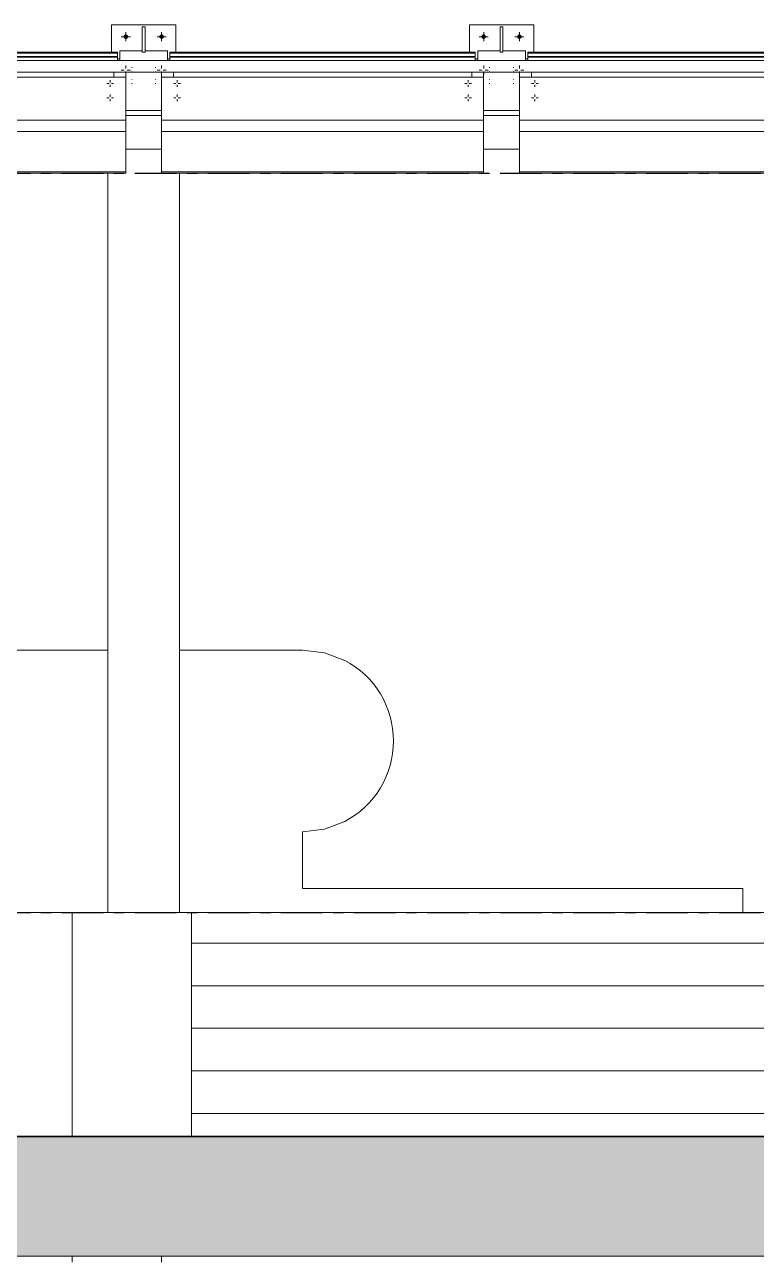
# Model space of a CAD drawing. Header units: millimetres. Extents: x 3774 to 718460, y -768339 to 192544.
# Drawn here: x 403457 to 406524, y -732884 to -727694 of the extents above; entities that cross this region are included whole.
import ezdxf
from ezdxf.xclip import XClip

# ---------------------------------------------------------------- set-up
doc = ezdxf.new("R2010")
doc.units = ezdxf.units.MM
doc.header["$XCLIPFRAME"] = 0
doc.set_wipeout_variables(frame=1)
for name, pattern in [('TA_GL_000.70000', [1.925, 0.7, -0.175, 0.175, -0.175, 0.7]), ('XKITLINE00', [0]), ('XKITLINE02', [4, 2, -2])]:
    doc.linetypes.add(name, pattern=pattern)
doc.layers.add('000 - 0_SYM_DWG_GRIDLINE_MAIN_COLOR_251', color=7, linetype='Continuous')
doc.layers.add('Bolt', color=7, linetype='Continuous', lineweight=0)
doc.layers.add('Part', color=7, linetype='Continuous', lineweight=0)
doc.styles.add('TA', font='', dxfattribs={"height": 4.5})
doc.styles.get('TA').set_extended_font_data('Cordia New')

# ---------------------------------------------------------------- blocks, each defined once
blk = doc.blocks.new('*U5902')
at = {"layer": '000 - 0_SYM_DWG_GRIDLINE_MAIN_COLOR_251', "color": 7, "linetype": 'ByBlock', "ltscale": 5}
blk.add_line((10, 0), (-759, 0), dxfattribs=at)
at = {"color": 7, "style": 'TA', "flags": 1}
blk.add_attdef('LOCATION', (6, -6), '', height=4.5, rotation=270, dxfattribs=at)
blk = doc.blocks.new('W-1-PP19-SE-ENT3_20260407-104913_PP19_ENT3_ELE1_DIMS_1')
at = {"layer": '000 - 0_SYM_DWG_GRIDLINE_MAIN_COLOR_251', "color": 7, "linetype": 'TA_GL_000.70000', "xscale": 50.00000000000003, "yscale": 50.00000000000003, "zscale": 50.00000000000003, "rotation": 180}
for p in [(-27800, 102450), (-27800, 101510)]:
    blk.add_blockref('*U5902', p, dxfattribs=at)
blk = doc.blocks.new('*A6153497')
at = {"layer": 'Part', "color": 7, "linetype": 'XKITLINE00', "lineweight": 0}
for p, q in [((2276.208618, -148.453581), (2286.369525, -148.453581)), ((2288.769525, -148.453581), (2292.897454, -148.453581)), ((2292.897454, -148.453581), (2293.626889, -148.542149)), ((2294.313931, -148.802709), (2293.626889, -148.542149)), ((2293.626889, -154.461012), (2294.313931, -154.200452)), ((2292.897454, -154.549581), (2293.626889, -154.461012)), ((2292.897985, -156.454483), (2292.897454, -154.549581)), ((2307.665969, -156.453475), (2292.897985, -156.454483)), ((2307.665969, -157.253462), (2307.665969, -156.453475))]:
    blk.add_line(p, q, dxfattribs=at)
blk.add_arc((2292.897458, -151.501581), 3.048, 297.692252, 62.307748, dxfattribs=at)
blk = doc.blocks.new('*A6163498')
at = {"layer": 'Part', "color": 7, "linetype": 'XKITLINE00', "lineweight": 0}
blk.add_line((2179.680579, -157.253462), (2285.169525, -157.253462), dxfattribs=at)
blk = doc.blocks.new('*A6173499')
at = {"layer": 'Part', "color": 7, "linetype": 'XKITLINE00', "lineweight": 0}
for p, q in [((2280.409525, -164.853462), (2285.169525, -164.853462)), ((2280.409525, -165.077462), (2285.169525, -165.077462))]:
    blk.add_line(p, q, dxfattribs=at)
blk = doc.blocks.new('*A6363518')
at = {"layer": 'Part', "color": 7, "linetype": 'XKITLINE00', "lineweight": 0}
for p, q in [((2328.169484, -128.668902), (2192.969406, -128.668902)), ((2328.169484, -129.068902), (2192.969406, -129.068902))]:
    blk.add_line(p, q, dxfattribs=at)
blk = doc.blocks.new('*A6373519')
at = {"layer": 'Part', "color": 7, "linetype": 'XKITLINE00', "lineweight": 0}
for p, q in [((2286.969484, -131.653462), (2288.169484, -131.653462)), ((2298.969484, -131.653462), (2300.169484, -131.653462))]:
    blk.add_line(p, q, dxfattribs=at)
blk = doc.blocks.new('*A6393521')
at = {"layer": 'Part', "color": 7, "linetype": 'XKITLINE00', "lineweight": 0}
for p, q in [((2276.169484, -131.053462), (2276.169484, -129.233462)), ((2286.969484, -129.233462), (2276.169484, -129.233462)), ((2286.969484, -132.405462), (2286.969484, -129.233462)), ((2276.169484, -130.67527), (2286.969484, -130.67527)), ((2276.169484, -131.053462), (2276.169484, -132.453462)), ((2286.969484, -131.053462), (2276.169484, -131.053462)), ((2276.169484, -132.405462), (2286.969484, -132.405462)), ((2286.969484, -132.405462), (2286.969484, -132.453462)), ((2286.969484, -132.453462), (2276.169484, -132.453462))]:
    blk.add_line(p, q, dxfattribs=at)
blk = doc.blocks.new('*A6413523')
at = {"layer": 'Part', "color": 7, "linetype": 'XKITLINE00', "lineweight": 0}
for p, q in [((2276.36952, -128.619931), (2276.44952, -128.619931)), ((2276.36952, -128.622652), (2276.44952, -128.622652)), ((2276.44952, -128.391525), (2276.44952, -128.535285)), ((2276.44952, -128.391525), (2286.68952, -128.391525)), ((2276.44952, -128.422926), (2286.68952, -128.422926)), ((2286.68952, -128.391525), (2286.68952, -128.535285)), ((2286.68952, -128.619931), (2286.76952, -128.619931)), ((2286.68952, -128.622652), (2286.76952, -128.622652))]:
    blk.add_line(p, q, dxfattribs=at)
blk = doc.blocks.new('*A6423524')
at = {"layer": 'Part', "color": 7, "linetype": 'XKITLINE00', "lineweight": 0}
for p, q in [((2276.44952, -128.668902), (2276.44952, -128.535285)), ((2276.44952, -128.535285), (2286.68952, -128.535285)), ((2276.44952, -128.566686), (2286.68952, -128.566686)), ((2286.68952, -128.535285), (2286.68952, -128.668902))]:
    blk.add_line(p, q, dxfattribs=at)
blk = doc.blocks.new('*A6463528')
at = {"layer": 'Part', "color": 7, "linetype": 'XKITLINE00', "lineweight": 0}
for p, q in [((2286.569484, -129.068902), (2276.569406, -129.068902)), ((2276.569406, -129.068902), (2276.569406, -129.233462)), ((2286.569484, -129.233462), (2286.569484, -129.068902))]:
    blk.add_line(p, q, dxfattribs=at)
blk = doc.blocks.new('*A13414223')
at = {"layer": 'Part', "color": 7, "linetype": 'XKITLINE00', "lineweight": 0}
for p, q in [((2298.76952, -128.344459), (2299.52152, -128.344459)), ((2298.76952, -128.668902), (2298.76952, -128.344459)), ((2299.61752, -128.344459), (2300.36952, -128.344459)), ((2300.36952, -128.668902), (2300.36952, -128.344459))]:
    blk.add_line(p, q, dxfattribs=at)
blk = doc.blocks.new('*A13424224')
at = {"layer": 'Part', "color": 7, "linetype": 'XKITLINE00', "lineweight": 0}
for p, q in [((2300.169484, -131.053462), (2300.169484, -129.233462)), ((2310.969484, -129.233462), (2300.169484, -129.233462)), ((2310.969484, -132.405462), (2310.969484, -129.233462)), ((2300.169484, -130.67527), (2310.969484, -130.67527)), ((2300.169484, -131.053462), (2300.169484, -132.453462)), ((2310.969484, -131.053462), (2300.169484, -131.053462)), ((2300.169484, -132.405462), (2310.969484, -132.405462)), ((2310.969484, -132.405462), (2310.969484, -132.453462)), ((2310.969484, -132.453462), (2300.169484, -132.453462))]:
    blk.add_line(p, q, dxfattribs=at)
blk = doc.blocks.new('*A13434225')
at = {"layer": 'Part', "color": 7, "linetype": 'XKITLINE00', "lineweight": 0}
for p, q in [((2288.169484, -131.053462), (2288.169484, -129.233462)), ((2298.969484, -129.233462), (2288.169484, -129.233462)), ((2298.969484, -132.405462), (2298.969484, -129.233462)), ((2288.169484, -130.67527), (2298.969484, -130.67527)), ((2288.169484, -131.053462), (2288.169484, -132.453462)), ((2298.969484, -131.053462), (2288.169484, -131.053462)), ((2288.169484, -132.405462), (2298.969484, -132.405462)), ((2298.969484, -132.405462), (2298.969484, -132.453462)), ((2298.969484, -132.453462), (2288.169484, -132.453462))]:
    blk.add_line(p, q, dxfattribs=at)
blk = doc.blocks.new('*A13444226')
at = {"layer": 'Part', "color": 7, "linetype": 'XKITLINE00', "lineweight": 0}
for p, q in [((2288.36952, -128.619931), (2288.44952, -128.619931)), ((2288.36952, -128.622652), (2288.44952, -128.622652)), ((2288.44952, -128.391525), (2288.44952, -128.535285)), ((2288.44952, -128.391525), (2298.68952, -128.391525)), ((2288.44952, -128.422926), (2298.68952, -128.422926)), ((2298.68952, -128.391525), (2298.68952, -128.535285)), ((2298.68952, -128.619931), (2298.76952, -128.619931)), ((2298.68952, -128.622652), (2298.76952, -128.622652))]:
    blk.add_line(p, q, dxfattribs=at)
blk = doc.blocks.new('*A13454227')
at = {"layer": 'Part', "color": 7, "linetype": 'XKITLINE00', "lineweight": 0}
for p, q in [((2300.36952, -128.619931), (2300.44952, -128.619931)), ((2300.36952, -128.622652), (2300.44952, -128.622652)), ((2300.44952, -128.391525), (2300.44952, -128.535285)), ((2300.44952, -128.391525), (2310.68952, -128.391525)), ((2300.44952, -128.422926), (2310.68952, -128.422926)), ((2310.68952, -128.391525), (2310.68952, -128.535285)), ((2310.68952, -128.619931), (2310.76952, -128.619931)), ((2310.68952, -128.622652), (2310.76952, -128.622652))]:
    blk.add_line(p, q, dxfattribs=at)
blk = doc.blocks.new('*A13464228')
at = {"layer": 'Part', "color": 7, "linetype": 'XKITLINE00', "lineweight": 0}
for p, q in [((2300.44952, -128.668902), (2300.44952, -128.535285)), ((2300.44952, -128.535285), (2310.68952, -128.535285)), ((2300.44952, -128.566686), (2310.68952, -128.566686)), ((2310.68952, -128.535285), (2310.68952, -128.668902))]:
    blk.add_line(p, q, dxfattribs=at)
blk = doc.blocks.new('*A13474229')
at = {"layer": 'Part', "color": 7, "linetype": 'XKITLINE00', "lineweight": 0}
for p, q in [((2288.44952, -128.668902), (2288.44952, -128.535285)), ((2288.44952, -128.535285), (2298.68952, -128.535285)), ((2288.44952, -128.566686), (2298.68952, -128.566686)), ((2298.68952, -128.535285), (2298.68952, -128.668902))]:
    blk.add_line(p, q, dxfattribs=at)
blk = doc.blocks.new('*A13514233')
at = {"layer": 'Part', "color": 7, "linetype": 'XKITLINE00', "lineweight": 0}
for p, q in [((2298.489552, -127.474849), (2300.649552, -127.474849)), ((2298.489552, -128.391525), (2298.489552, -127.474849)), ((2300.649552, -127.474849), (2300.649552, -128.391525)), ((2298.969484, -130.514849), (2300.169484, -130.514849))]:
    blk.add_line(p, q, dxfattribs=at)
blk = doc.blocks.new('*A13524234')
at = {"layer": 'Part', "color": 7, "linetype": 'XKITLINE00', "lineweight": 0}
for p, q in [((2299.61752, -127.544569), (2299.52152, -127.544569)), ((2299.52152, -128.395979), (2299.52152, -127.544569)), ((2299.61752, -128.395979), (2299.61752, -127.544569)), ((2299.61752, -128.395979), (2299.52152, -128.395979))]:
    blk.add_line(p, q, dxfattribs=at)
blk = doc.blocks.new('*A13534235')
at = {"layer": 'Part', "color": 7, "linetype": 'XKITLINE00', "lineweight": 0}
for p, q in [((2287.61752, -127.544569), (2287.52152, -127.544569)), ((2287.52152, -128.395979), (2287.52152, -127.544569)), ((2287.61752, -128.395979), (2287.61752, -127.544569)), ((2287.61752, -128.395979), (2287.52152, -128.395979))]:
    blk.add_line(p, q, dxfattribs=at)
blk = doc.blocks.new('*A13544236')
at = {"layer": 'Part', "color": 7, "linetype": 'XKITLINE00', "lineweight": 0}
for p, q in [((2286.489552, -127.474849), (2288.649552, -127.474849)), ((2286.489552, -128.391525), (2286.489552, -127.474849)), ((2288.649552, -127.474849), (2288.649552, -128.391525)), ((2286.969484, -130.514849), (2288.169484, -130.514849))]:
    blk.add_line(p, q, dxfattribs=at)
blk = doc.blocks.new('*A13554237')
at = {"layer": 'Part', "color": 7, "linetype": 'XKITLINE00', "lineweight": 0}
for p, q in [((2310.569484, -129.068902), (2300.569406, -129.068902)), ((2300.569406, -129.068902), (2300.569406, -129.233462)), ((2310.569484, -129.233462), (2310.569484, -129.068902))]:
    blk.add_line(p, q, dxfattribs=at)
blk = doc.blocks.new('*A13564238')
at = {"layer": 'Part', "color": 7, "linetype": 'XKITLINE00', "lineweight": 0}
for p, q in [((2298.569484, -129.068902), (2288.569406, -129.068902)), ((2288.569406, -129.068902), (2288.569406, -129.233462)), ((2298.569484, -129.233462), (2298.569484, -129.068902))]:
    blk.add_line(p, q, dxfattribs=at)
blk = doc.blocks.new('*A13574239')
at = {"layer": 'Part', "color": 7, "linetype": 'XKITLINE00', "lineweight": 0}
for p, q in [((2298.969484, -129.069203), (2300.169406, -129.069203)), ((2298.969484, -130.349203), (2300.169484, -130.349203))]:
    blk.add_line(p, q, dxfattribs=at)
blk = doc.blocks.new('*A13584240')
at = {"layer": 'Part', "color": 7, "linetype": 'XKITLINE00', "lineweight": 0}
for p, q in [((2300.569406, -129.068902), (2300.169406, -129.068902)), ((2300.169406, -129.068902), (2300.169406, -129.233462)), ((2300.569406, -129.233462), (2300.569406, -129.068902))]:
    blk.add_line(p, q, dxfattribs=at)
blk = doc.blocks.new('*A13594241')
at = {"layer": 'Part', "color": 7, "linetype": 'XKITLINE00', "lineweight": 0}
for p, q in [((2298.569484, -129.068902), (2298.969484, -129.068902)), ((2298.569484, -129.233462), (2298.569484, -129.068902)), ((2298.969484, -129.068902), (2298.969484, -129.233462))]:
    blk.add_line(p, q, dxfattribs=at)
blk = doc.blocks.new('*A13604242')
at = {"layer": 'Part', "color": 7, "linetype": 'XKITLINE00', "lineweight": 0}
for p, q in [((2286.969484, -129.069203), (2288.169406, -129.069203)), ((2286.969484, -130.349203), (2288.169484, -130.349203))]:
    blk.add_line(p, q, dxfattribs=at)
blk = doc.blocks.new('*A13614243')
at = {"layer": 'Part', "color": 7, "linetype": 'XKITLINE00', "lineweight": 0}
for p, q in [((2288.569406, -129.068902), (2288.169406, -129.068902)), ((2288.169406, -129.068902), (2288.169406, -129.233462)), ((2288.569406, -129.233462), (2288.569406, -129.068902))]:
    blk.add_line(p, q, dxfattribs=at)
blk = doc.blocks.new('*A13624244')
at = {"layer": 'Part', "color": 7, "linetype": 'XKITLINE00', "lineweight": 0}
for p, q in [((2286.569484, -129.068902), (2286.969484, -129.068902)), ((2286.569484, -129.233462), (2286.569484, -129.068902)), ((2286.969484, -129.068902), (2286.969484, -129.233462))]:
    blk.add_line(p, q, dxfattribs=at)
blk = doc.blocks.new('*A13734255')
at = {"layer": 'Bolt'}
for points in [[(2298.894, -127.867), (2298.895, -127.86), (2298.897, -127.853), (2298.899, -127.846), (2298.903, -127.839), (2298.906, -127.833), (2298.911, -127.827), (2298.916, -127.821), (2298.921, -127.816), (2298.927, -127.812), (2298.934, -127.808), (2298.94, -127.805), (2298.947, -127.802), (2298.955, -127.8), (2298.962, -127.799), (2298.97, -127.799), (2298.977, -127.799), (2298.984, -127.8), (2298.992, -127.802), (2298.999, -127.805), (2299.005, -127.808), (2299.012, -127.812), (2299.018, -127.816), (2299.023, -127.821), (2299.028, -127.827), (2299.033, -127.833), (2299.037, -127.839), (2299.04, -127.846), (2299.042, -127.853), (2299.044, -127.86), (2299.045, -127.867), (2299.046, -127.875), (2299.045, -127.882), (2299.044, -127.89), (2299.042, -127.897), (2299.04, -127.904), (2299.037, -127.911), (2299.033, -127.917), (2299.028, -127.923), (2299.023, -127.929), (2299.018, -127.934), (2299.012, -127.938), (2299.005, -127.942), (2298.999, -127.945), (2298.992, -127.948), (2298.984, -127.949), (2298.977, -127.95), (2298.97, -127.951), (2298.962, -127.95), (2298.955, -127.949), (2298.947, -127.948), (2298.94, -127.945), (2298.934, -127.942), (2298.927, -127.938), (2298.921, -127.934), (2298.916, -127.929), (2298.911, -127.923), (2298.906, -127.917), (2298.903, -127.911), (2298.899, -127.904), (2298.897, -127.897), (2298.895, -127.89), (2298.894, -127.882), (2298.894, -127.875)], [(2300.094, -127.867), (2300.095, -127.86), (2300.097, -127.853), (2300.099, -127.846), (2300.103, -127.839), (2300.106, -127.833), (2300.111, -127.827), (2300.116, -127.821), (2300.121, -127.816), (2300.127, -127.812), (2300.134, -127.808), (2300.14, -127.805), (2300.147, -127.802), (2300.155, -127.8), (2300.162, -127.799), (2300.17, -127.799), (2300.177, -127.799), (2300.184, -127.8), (2300.192, -127.802), (2300.199, -127.805), (2300.205, -127.808), (2300.212, -127.812), (2300.218, -127.816), (2300.223, -127.821), (2300.228, -127.827), (2300.233, -127.833), (2300.237, -127.839), (2300.24, -127.846), (2300.242, -127.853), (2300.244, -127.86), (2300.245, -127.867), (2300.246, -127.875), (2300.245, -127.882), (2300.244, -127.89), (2300.242, -127.897), (2300.24, -127.904), (2300.237, -127.911), (2300.233, -127.917), (2300.228, -127.923), (2300.223, -127.929), (2300.218, -127.934), (2300.212, -127.938), (2300.205, -127.942), (2300.199, -127.945), (2300.192, -127.948), (2300.184, -127.949), (2300.177, -127.95), (2300.17, -127.951), (2300.162, -127.95), (2300.155, -127.949), (2300.147, -127.948), (2300.14, -127.945), (2300.134, -127.942), (2300.127, -127.938), (2300.121, -127.934), (2300.116, -127.929), (2300.111, -127.923), (2300.106, -127.917), (2300.103, -127.911), (2300.099, -127.904), (2300.097, -127.897), (2300.095, -127.89), (2300.094, -127.882), (2300.094, -127.875)]]:
    blk.add_hatch(color=7, dxfattribs=at).paths.add_polyline_path(points, flags=17)
at = {"layer": 'Bolt', "color": 7, "linetype": 'XKITLINE00', "lineweight": 0}
for p, q in [((2298.97, -128.027), (2298.97, -127.723)), ((2300.17, -128.027), (2300.17, -127.723)), ((2298.818, -127.875), (2299.122, -127.875)), ((2300.018, -127.875), (2300.322, -127.875)), ((2298.818, -128.995), (2298.919, -128.995)), ((2298.97, -128.843), (2298.97, -128.944)), ((2298.97, -129.147), (2298.97, -129.046)), ((2299.122, -128.995), (2299.02, -128.995)), ((2300.018, -128.995), (2300.119, -128.995)), ((2300.17, -128.843), (2300.17, -128.944)), ((2300.17, -129.147), (2300.17, -129.046)), ((2300.322, -128.995), (2300.22, -128.995))]:
    blk.add_line(p, q, dxfattribs=at)
blk = doc.blocks.new('*A13744256')
at = {"layer": 'Bolt', "color": 7, "linetype": 'XKITLINE02', "lineweight": 0}
for p, q in [((2299.16952, -128.896369), (2299.16952, -128.916299)), ((2299.16952, -129.295829), (2299.16952, -129.315758))]:
    blk.add_line(p, q, dxfattribs=at)
blk = doc.blocks.new('*A13754257')
at = {"layer": 'Bolt', "color": 7, "linetype": 'XKITLINE02', "lineweight": 0}
for p, q in [((2299.96953, -128.896369), (2299.96953, -128.916299)), ((2299.96953, -129.295829), (2299.96953, -129.315758))]:
    blk.add_line(p, q, dxfattribs=at)
blk = doc.blocks.new('*A13784260')
at = {"layer": 'Bolt', "color": 7, "linetype": 'XKITLINE02', "lineweight": 0}
for p, q in [((2299.16952, -129.040129), (2299.16952, -129.060059)), ((2299.16952, -129.439589), (2299.16952, -129.459518))]:
    blk.add_line(p, q, dxfattribs=at)
blk = doc.blocks.new('*A13794261')
at = {"layer": 'Bolt', "color": 7, "linetype": 'XKITLINE02', "lineweight": 0}
for p, q in [((2299.96953, -129.040129), (2299.96953, -129.060059)), ((2299.96953, -129.439589), (2299.96953, -129.459518))]:
    blk.add_line(p, q, dxfattribs=at)
blk = doc.blocks.new('*A13804262')
at = {"layer": 'Bolt', "color": 7, "linetype": 'XKITLINE02', "lineweight": 0}
for p, q in [((2287.16952, -128.896369), (2287.16952, -128.916299)), ((2287.16952, -129.295829), (2287.16952, -129.315758))]:
    blk.add_line(p, q, dxfattribs=at)
blk = doc.blocks.new('*A13814263')
at = {"layer": 'Bolt', "color": 7, "linetype": 'XKITLINE02', "lineweight": 0}
for p, q in [((2287.96953, -128.896369), (2287.96953, -128.916299)), ((2287.96953, -129.295829), (2287.96953, -129.315758))]:
    blk.add_line(p, q, dxfattribs=at)
blk = doc.blocks.new('*A13824264')
at = {"layer": 'Bolt'}
for points in [[(2286.894, -127.867), (2286.895, -127.86), (2286.897, -127.853), (2286.899, -127.846), (2286.903, -127.839), (2286.906, -127.833), (2286.911, -127.827), (2286.916, -127.821), (2286.921, -127.816), (2286.927, -127.812), (2286.934, -127.808), (2286.94, -127.805), (2286.947, -127.802), (2286.955, -127.8), (2286.962, -127.799), (2286.97, -127.799), (2286.977, -127.799), (2286.984, -127.8), (2286.992, -127.802), (2286.999, -127.805), (2287.005, -127.808), (2287.012, -127.812), (2287.018, -127.816), (2287.023, -127.821), (2287.028, -127.827), (2287.033, -127.833), (2287.037, -127.839), (2287.04, -127.846), (2287.042, -127.853), (2287.044, -127.86), (2287.045, -127.867), (2287.046, -127.875), (2287.045, -127.882), (2287.044, -127.89), (2287.042, -127.897), (2287.04, -127.904), (2287.037, -127.911), (2287.033, -127.917), (2287.028, -127.923), (2287.023, -127.929), (2287.018, -127.934), (2287.012, -127.938), (2287.005, -127.942), (2286.999, -127.945), (2286.992, -127.948), (2286.984, -127.949), (2286.977, -127.95), (2286.97, -127.951), (2286.962, -127.95), (2286.955, -127.949), (2286.947, -127.948), (2286.94, -127.945), (2286.934, -127.942), (2286.927, -127.938), (2286.921, -127.934), (2286.916, -127.929), (2286.911, -127.923), (2286.906, -127.917), (2286.903, -127.911), (2286.899, -127.904), (2286.897, -127.897), (2286.895, -127.89), (2286.894, -127.882), (2286.894, -127.875)], [(2288.094, -127.867), (2288.095, -127.86), (2288.097, -127.853), (2288.099, -127.846), (2288.103, -127.839), (2288.106, -127.833), (2288.111, -127.827), (2288.116, -127.821), (2288.121, -127.816), (2288.127, -127.812), (2288.134, -127.808), (2288.14, -127.805), (2288.147, -127.802), (2288.155, -127.8), (2288.162, -127.799), (2288.17, -127.799), (2288.177, -127.799), (2288.184, -127.8), (2288.192, -127.802), (2288.199, -127.805), (2288.205, -127.808), (2288.212, -127.812), (2288.218, -127.816), (2288.223, -127.821), (2288.228, -127.827), (2288.233, -127.833), (2288.237, -127.839), (2288.24, -127.846), (2288.242, -127.853), (2288.244, -127.86), (2288.245, -127.867), (2288.246, -127.875), (2288.245, -127.882), (2288.244, -127.89), (2288.242, -127.897), (2288.24, -127.904), (2288.237, -127.911), (2288.233, -127.917), (2288.228, -127.923), (2288.223, -127.929), (2288.218, -127.934), (2288.212, -127.938), (2288.205, -127.942), (2288.199, -127.945), (2288.192, -127.948), (2288.184, -127.949), (2288.177, -127.95), (2288.17, -127.951), (2288.162, -127.95), (2288.155, -127.949), (2288.147, -127.948), (2288.14, -127.945), (2288.134, -127.942), (2288.127, -127.938), (2288.121, -127.934), (2288.116, -127.929), (2288.111, -127.923), (2288.106, -127.917), (2288.103, -127.911), (2288.099, -127.904), (2288.097, -127.897), (2288.095, -127.89), (2288.094, -127.882), (2288.094, -127.875)]]:
    blk.add_hatch(color=7, dxfattribs=at).paths.add_polyline_path(points, flags=17)
at = {"layer": 'Bolt', "color": 7, "linetype": 'XKITLINE00', "lineweight": 0}
for p, q in [((2286.97, -128.027), (2286.97, -127.723)), ((2288.17, -128.027), (2288.17, -127.723)), ((2286.818, -127.875), (2287.122, -127.875)), ((2288.018, -127.875), (2288.322, -127.875)), ((2286.818, -128.995), (2286.919, -128.995)), ((2286.97, -128.843), (2286.97, -128.944)), ((2286.97, -129.147), (2286.97, -129.046)), ((2287.122, -128.995), (2287.02, -128.995)), ((2288.018, -128.995), (2288.119, -128.995)), ((2288.17, -128.843), (2288.17, -128.944)), ((2288.17, -129.147), (2288.17, -129.046)), ((2288.322, -128.995), (2288.22, -128.995))]:
    blk.add_line(p, q, dxfattribs=at)
blk = doc.blocks.new('*A13834265')
at = {"layer": 'Bolt', "color": 7, "linetype": 'XKITLINE02', "lineweight": 0}
for p, q in [((2287.16952, -129.040129), (2287.16952, -129.060059)), ((2287.16952, -129.439589), (2287.16952, -129.459518))]:
    blk.add_line(p, q, dxfattribs=at)
blk = doc.blocks.new('*A13844266')
at = {"layer": 'Bolt', "color": 7, "linetype": 'XKITLINE02', "lineweight": 0}
for p, q in [((2287.96953, -129.040129), (2287.96953, -129.060059)), ((2287.96953, -129.439589), (2287.96953, -129.459518))]:
    blk.add_line(p, q, dxfattribs=at)
blk = doc.blocks.new('*A13864268')
at = {"layer": 'Bolt', "color": 7, "linetype": 'XKITLINE00', "lineweight": 0}
for p, q in [((2300.57752, -129.449286), (2300.652112, -129.449286)), ((2300.68952, -129.337286), (2300.68952, -129.411878)), ((2300.68952, -129.561286), (2300.68952, -129.486694)), ((2300.80152, -129.449286), (2300.726928, -129.449286)), ((2300.57752, -129.929286), (2300.652112, -129.929286)), ((2300.68952, -129.817286), (2300.68952, -129.891878)), ((2300.80152, -129.929286), (2300.726928, -129.929286)), ((2300.68952, -130.041286), (2300.68952, -129.966694))]:
    blk.add_line(p, q, dxfattribs=at)
blk = doc.blocks.new('*A13874269')
at = {"layer": 'Bolt', "color": 7, "linetype": 'XKITLINE00', "lineweight": 0}
for p, q in [((2298.33752, -129.449286), (2298.412112, -129.449286)), ((2298.44952, -129.337286), (2298.44952, -129.411878)), ((2298.44952, -129.561286), (2298.44952, -129.486694)), ((2298.56152, -129.449286), (2298.486928, -129.449286)), ((2298.33752, -129.929286), (2298.412112, -129.929286)), ((2298.44952, -129.817286), (2298.44952, -129.891878)), ((2298.56152, -129.929286), (2298.486928, -129.929286)), ((2298.44952, -130.041286), (2298.44952, -129.966694))]:
    blk.add_line(p, q, dxfattribs=at)
blk = doc.blocks.new('*A13884270')
at = {"layer": 'Bolt', "color": 7, "linetype": 'XKITLINE00', "lineweight": 0}
for p, q in [((2288.57752, -129.449286), (2288.652112, -129.449286)), ((2288.68952, -129.337286), (2288.68952, -129.411878)), ((2288.68952, -129.561286), (2288.68952, -129.486694)), ((2288.80152, -129.449286), (2288.726928, -129.449286)), ((2288.57752, -129.929286), (2288.652112, -129.929286)), ((2288.68952, -129.817286), (2288.68952, -129.891878)), ((2288.80152, -129.929286), (2288.726928, -129.929286)), ((2288.68952, -130.041286), (2288.68952, -129.966694))]:
    blk.add_line(p, q, dxfattribs=at)
blk = doc.blocks.new('*A13894271')
at = {"layer": 'Bolt', "color": 7, "linetype": 'XKITLINE00', "lineweight": 0}
for p, q in [((2286.33752, -129.449286), (2286.412112, -129.449286)), ((2286.44952, -129.337286), (2286.44952, -129.411878)), ((2286.44952, -129.561286), (2286.44952, -129.486694)), ((2286.56152, -129.449286), (2286.486928, -129.449286)), ((2286.33752, -129.929286), (2286.412112, -129.929286)), ((2286.44952, -129.817286), (2286.44952, -129.891878)), ((2286.56152, -129.929286), (2286.486928, -129.929286)), ((2286.44952, -130.041286), (2286.44952, -129.966694))]:
    blk.add_line(p, q, dxfattribs=at)
blk = doc.blocks.new('*A14234305')
at = {"layer": 'Part', "color": 7, "linetype": 'XKITLINE00', "lineweight": 0}
for p, q in [((2286.369525, -157.253462), (2286.369525, -132.453462)), ((2288.769525, -157.253462), (2288.769525, -132.453462))]:
    blk.add_line(p, q, dxfattribs=at)
blk = doc.blocks.new('*A14244306')
at = {"layer": 'Part', "color": 7, "linetype": 'XKITLINE00', "lineweight": 0}
for p, q in [((2286.76952, -128.344459), (2287.52152, -128.344459)), ((2286.76952, -128.668902), (2286.76952, -128.344459)), ((2287.61752, -128.344459), (2288.36952, -128.344459)), ((2288.36952, -128.668902), (2288.36952, -128.344459))]:
    blk.add_line(p, q, dxfattribs=at)
blk = doc.blocks.new('*A14464328')
at = {"layer": 'Part', "color": 7, "linetype": 'XKITLINE00', "lineweight": 0}
for p, q in [((2288.169525, -165.424891), (2327.906239, -165.424891)), ((2288.169525, -166.853462), (2288.169525, -165.424891)), ((2327.906239, -165.424891), (2327.906239, -166.853462))]:
    blk.add_line(p, q, dxfattribs=at)
blk = doc.blocks.new('*A14474329')
at = {"layer": 'Part', "color": 7, "linetype": 'XKITLINE00', "lineweight": 0}
for p, q in [((2288.169525, -165.424891), (2327.906239, -165.424891)), ((2288.169525, -166.853462), (2288.169525, -165.424891)), ((2327.906239, -165.424891), (2327.906239, -166.853462))]:
    blk.add_line(p, q, dxfattribs=at)
blk = doc.blocks.new('*A14484330')
at = {"layer": 'Part', "color": 7, "linetype": 'XKITLINE00', "lineweight": 0}
for p, q in [((2288.169525, -166.853462), (2327.969525, -166.853462)), ((2288.169525, -167.253462), (2288.169525, -166.853462)), ((2327.969525, -166.853462), (2327.969525, -167.253462))]:
    blk.add_line(p, q, dxfattribs=at)
blk = doc.blocks.new('*A14494331')
at = {"layer": 'Part', "color": 7, "linetype": 'XKITLINE00', "lineweight": 0}
for p, q in [((2327.969525, -167.253462), (2288.169525, -167.253462)), ((2288.169525, -167.253462), (2288.169525, -168.988744)), ((2327.969525, -167.253462), (2327.969525, -168.988744)), ((2288.169525, -168.453462), (2327.969525, -168.453462))]:
    blk.add_line(p, q, dxfattribs=at)
blk = doc.blocks.new('*A14504332')
at = {"layer": 'Part', "color": 7, "linetype": 'XKITLINE00', "lineweight": 0}
for p, q in [((2289.169525, -157.253462), (2285.169525, -157.253462)), ((2285.169525, -157.253462), (2285.169525, -168.988744)), ((2289.169525, -166.853462), (2289.169525, -157.253462))]:
    blk.add_line(p, q, dxfattribs=at)
blk = doc.blocks.new('*A14514333')
at = {"layer": 'Part', "color": 7, "linetype": 'XKITLINE00', "lineweight": 0}
for p, q in [((2289.169525, -157.253462), (2327.969525, -157.253462)), ((2327.969525, -157.253462), (2327.969525, -158.282068)), ((2289.169525, -158.282068), (2327.969525, -158.282068)), ((2327.969525, -158.282068), (2327.969525, -159.710628)), ((2289.169525, -159.710628), (2327.969525, -159.710628)), ((2327.969525, -159.710628), (2327.969525, -161.139188)), ((2289.169525, -161.139188), (2327.969525, -161.139188)), ((2327.969525, -161.139188), (2327.969525, -162.567748)), ((2289.169525, -162.567748), (2327.969525, -162.567748)), ((2327.969525, -162.567748), (2327.969525, -163.99632)), ((2289.169525, -163.99632), (2327.969525, -163.99632)), ((2327.969525, -165.424891), (2327.969525, -163.99632)), ((2289.169525, -166.853462), (2289.169525, -165.424891)), ((2289.169525, -165.424891), (2327.969525, -165.424891)), ((2327.969525, -165.424891), (2327.969525, -166.853462))]:
    blk.add_line(p, q, dxfattribs=at)
blk = doc.blocks.new('W-1-PP19-SE-ENT3_20260407-111149_PP19_ENT3_SE_ELE3')
at = {"color": 7, "lineweight": 0, "xscale": 125, "yscale": 125, "zscale": 125}
for name in ['*A6373519', '*A13544236', '*A13514233', '*A13824264', '*A13534235', '*A13734255', '*A13524234', '*A6363518', '*A6413523', '*A6423524', '*A14244306', '*A13444226', '*A13474229', '*A13414223', '*A13454227', '*A13464228', '*A6463528', '*A13624244', '*A13604242', '*A13804262', '*A13834265', '*A13814263', '*A13844266', '*A13614243', '*A13564238', '*A13594241', '*A13574239', '*A13744256', '*A13784260', '*A13754257', '*A13794261', '*A13584240', '*A13554237', '*A6393521', '*A13894271', '*A13434225', '*A13884270', '*A13874269', '*A13424224', '*A13864268', '*A14234305', '*A6153497', '*A6163498', '*A14504332', '*A14514333', '*A6173499', '*A14464328', '*A14474329', '*A14484330', '*A14494331']:
    blk.add_blockref(name, (-296446.190625, 122106.68275), dxfattribs=at)
blk = doc.blocks.new('*U7982')
at = {"layer": 'Defpoints', "color": 7}
blk.add_lwpolyline([(0, -500), (30728.5, -500), (30728.5, 0), (0, 0)], close=True, dxfattribs=at)
at = {"color": 7}
blk.add_wipeout([(0, -500), (30728.5, -500), (30728.5, 0), (0, 0)], dxfattribs=at)
h = blk.add_hatch()
h.set_pattern_fill('EARTH', scale=50, angle=45)
h.paths.add_polyline_path([(0, -500), (30728.5, -500), (30728.5, 0), (0, 0)])
blk.add_line((-250, 0), (30978.5, 0), dxfattribs=at)

msp = doc.modelspace()

# ---------------------------------------------------------------- block references
at = {"color": 7}
ref = msp.add_blockref('W-1-PP19-SE-ENT3_20260407-111149_PP19_ENT3_SE_ELE3', (414456.105, -833866.64), dxfattribs=at)
XClip(ref).set_block_clipping_path([(-32830.0732933623, 98192.9450294074), (1428.5091477262, 121044.4843190958)])

# ---------------------------------------------------------------- next in the draw order: block references
msp.add_blockref('*U7982', (385156.105, -732356.64), dxfattribs=at)
at = {"layer": '000 - 0_SYM_DWG_GRIDLINE_MAIN_COLOR_251', "color": 7, "linetype": 'TA_GL_000.70000', "xscale": 50.00000000000003, "yscale": 50.00000000000003, "zscale": 50.00000000000003, "rotation": 180}
msp.add_blockref('*U5902', (386656.105, -728316.64), dxfattribs=at)

# ---------------------------------------------------------------- next in the draw order: block references
at = {"color": 7}
msp.add_blockref('W-1-PP19-SE-ENT3_20260407-104913_PP19_ENT3_ELE1_DIMS_1', (414456.105, -833866.64), dxfattribs=at)

doc.saveas('drawing.dxf')
